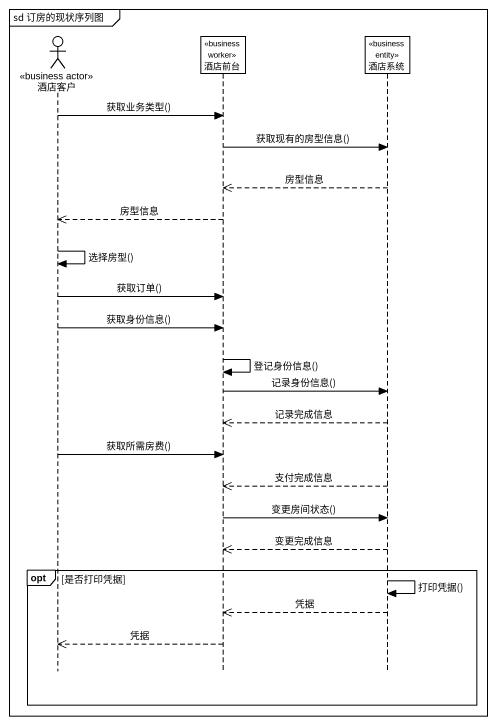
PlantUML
@startuml
mainframe sd 订房的现状序列图
hide footbox
actor 酒店客户 <<business actor>>
participant 酒店前台 <<business worker>>
participant 酒店系统 <<business entity>>

酒店客户 -> 酒店前台 : 获取业务类型()
酒店前台 -> 酒店系统 : 获取现有的房型信息()
酒店系统 -->> 酒店前台 : 房型信息
酒店前台 -->> 酒店客户 : 房型信息
酒店客户 -> 酒店客户 : 选择房型()
酒店客户 -> 酒店前台 : 获取订单()
酒店客户 -> 酒店前台 : 获取身份信息()
酒店前台 -> 酒店前台 : 登记身份信息()
酒店前台 -> 酒店系统 : 记录身份信息()
酒店系统 -->> 酒店前台 : 记录完成信息
酒店客户 -> 酒店前台 : 获取所需房费()
酒店系统 -->> 酒店前台 : 支付完成信息
酒店前台 -> 酒店系统 : 变更房间状态()
酒店系统 -->> 酒店前台 : 变更完成信息
opt 是否打印凭据
  酒店系统 -> 酒店系统 : 打印凭据()
  酒店系统 -->> 酒店前台 : 凭据
  酒店前台 -->> 酒店客户 : 凭据
end
@enduml
